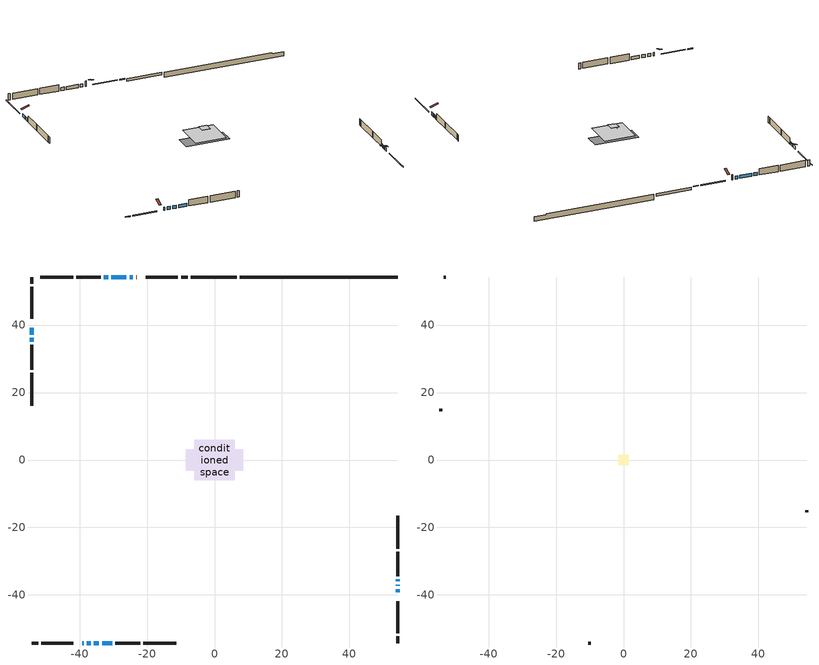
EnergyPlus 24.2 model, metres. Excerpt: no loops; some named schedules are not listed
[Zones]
conditioned space
 floor adiabatic (Floor2 construction): -2.4,-2.4 -2.4,2.4 2.4,2.4 2.4,-2.4 z0.35
 floor adiabatic (AdiabaticFloorConstruction): -5.96,-5.96 -5.96,5.96 5.96,5.96 5.96,-5.96 z0.35
 floor foundation (Slab1 construction): -8.5,-3.17 -8.5,3.17 8.5,3.17 8.5,-3.17 z-1.83
 floor foundation (Slab2 construction): -2.4,-2.4 -2.4,2.4 2.4,2.4 2.4,-2.4 z-0.65
 wall outside (RimJoist1 construction): -7.92,54.25 -9.9,54.25 / -54.25,-54.25 -52.28,-54.25 / -54.25,54.25 -54.25,52.28 / 54.25,-54.25 54.25,-52.28 z0.35:0.65
 wall outside (RimJoist2 construction): -10.83,54.25 -20.32,54.25 / -51.35,-54.25 -41.86,-54.25 / -54.25,51.35 -54.25,41.86 / 54.25,-51.35 54.25,-41.86 z0.35:0.65
 wall outside (AdiabaticWallConstruction 1): -22.98,54.25 -23.27,54.25 z0.35:2.38
 wall outside (AdiabaticWallConstruction): 54.25,-39.19 54.25,-38.26 / -24.19,54.25 -25.19,54.25 / -54.25,39.19 -54.25,37.18 / -39.19,-54.25 -38.79,-54.25 / -54.25,36.25 -54.25,35.03 / -37.86,-54.25 -36.67,-54.25 / -35.74,-54.25 -34.26,-54.25 / -33.33,-54.25 -30.28,-54.25 / 54.25,-37.33 54.25,-36.93 / 54.25,-36.01 54.25,-35.41 / -26.11,54.25 -30.63,54.25 / -31.55,54.25 -32.78,54.25 z0.35:1.57
 wall outside (Wall1 construction): -33.7,54.25 -41.01,54.25 / -29.35,-54.25 -22.04,-54.25 / -54.25,34.1 -54.25,26.79 / 54.25,-34.48 54.25,-27.17 z0.35:2.79
 wall outside (Wall2 construction): -41.94,54.25 -51.71,54.25 / -21.11,-54.25 -11.34,-54.25 / -54.25,25.86 -54.25,16.1 / 54.25,-26.24 54.25,-16.47 z0.35:2.79
 wall foundation (FoundationWall1 construction): 7.56,54.25,-1.83 7.56,54.25,0.3 49.58,54.25,0.3 49.58,54.25,-0.12 54.25,54.25,-0.12 54.25,54.25,-1.83
 wall foundation (FoundationWall2 construction): 6.63,54.25 -7,54.25 z-0.65:0.35
 window (WindowConstruction 9): 54.25,-39.19 54.25,-38.26 z0.35:1.57
 window (WindowConstruction 7): -24.19,54.25 -25.18,54.25 z0.35:1.57
 window (WindowConstruction 8): -54.25,39.19 -54.25,37.18 z0.35:1.57
 window (WindowConstruction 10): -39.19,-54.25 -38.79,-54.25 z0.35:1.57
 window (WindowConstruction 11): -54.25,36.25 -54.25,35.03 z0.35:1.57
 window (WindowConstruction): -37.86,-54.25 -36.67,-54.25 z0.35:1.57
 window (WindowConstruction 1): -35.74,-54.25 -34.26,-54.25 z0.35:1.57
 window (WindowConstruction 2): -33.33,-54.25 -30.28,-54.25 z0.35:1.57
 window (WindowConstruction 3): 54.25,-37.33 54.25,-36.94 z0.35:1.57
 window (WindowConstruction 4): 54.25,-36.01 54.25,-35.41 z0.35:1.57
 window (WindowConstruction 5): -26.11,54.25 -30.63,54.25 z0.35:1.57
 window (WindowConstruction 6): -31.55,54.25 -32.77,54.25 z0.35:1.57
 door (Door): -22.99,54.25 -23.26,54.25 z0.35:2.38
 ceiling adiabatic (AdiabaticFloorConstruction): 5.96,-5.96 5.96,5.96 -5.96,5.96 -5.96,-5.96 z0.35
attic - vented
 floor to conditioned space (Floor1 construction Reversed): -1.58,-1.58 -1.58,1.58 1.58,1.58 1.58,-1.58 z2.79
 wall outside (Wall3 construction): -52.64,54.25 -53.32,54.25 / -10.41,-54.25 -9.73,-54.25 / -54.25,15.17 -54.25,14.48 / 54.25,-15.54 54.25,-14.86 z0.35:2.79
 roof outside (Roof1 construction): -22.06,54.25,2.79 -22.06,51.17,3.82 -21.25,51.17,3.82 -21.25,54.25,2.79; -40.12,-54.25,2.79 -40.12,-51.17,3.82 -40.93,-51.17,3.82 -40.93,-54.25,2.79; -54.25,40.12,2.79 -51.17,40.12,3.82 -51.17,40.93,3.82 -54.25,40.93,2.79; 54.25,-40.12,2.79 51.17,-40.12,3.82 51.17,-40.93,3.82 54.25,-40.93,2.79
[Building]
Building 1: Terrain=Suburbs
[Site:Location]
Ottawa Intl AP_ON: Latitude {deg}=45.32; Longitude {deg}=-75.67; Time Zone {hr}=-5; Elevation {m}=115; Keep Site Location Information=Yes
[Site:GroundTemperature:Shallow]
1.18808, -1.19398, -1.38475, -0.254337, 4.28362, 8.80044, 12.7163, 15.1969, 15.4076, 13.3901, 9.57408, 5.19582
[Site:WaterMainsTemperature]
Calculation Method=Schedule; Temperature Schedule=mains temperature schedule
[Material] Roughness=Rough; Thermal Absorptance=0.9
Name | Thickness {m} | Conductivity {W/m-K} | Density {kg/m3} | Specific Heat {J/kg-K} | Solar Absorptance | Visible Absorptance
asphalt or fiberglass shingles | 0.00635 | 0.162714 | 1121.4 | 1465.45 | 0.4 | 0.4
ceiling loosefill ins | 0.169333 | 0.0480833 | 16.02 | 1046.75 | 0.7 | 0.7
ceiling stud and cavity | 0.1397 | 0.100173 | 65.682 | 1177.47 | 0.7 | 0.7
concrete 4.0 in. | 0.1016 | 1.803125 | 2242.8 | 837.4 | 0.7 | 0.7
concrete 8.0 in. | 0.2032 | 1.803125 | 2242.8 | 837.4 | 0.7 | 0.7
door material | 0.04445 | 0.327969 | 512.64 | 1214.23 | 0.7 | 0.7
exterior vertical ins | 0.0373077 | 0.029427 | 32.04 | 1214.23 | 0.7 | 0.7
floor covering | 0.0127 | 9.015625 | 54.468 | 1339.84 | 0.6 | 0.6
floor covering 1 | 0.0127 | 0.0433444 | 54.468 | 1339.84 | 0.6 | 0.6
floor rigid ins; wall rigid ins 1 | 0.512978 | 0.029427 | 32.04 | 1214.23 | 0.7 | 0.7
floor stud and cavity | 0.0889 | 0.360111 | 50.32683 | 1063.81 | 0.7 | 0.7
floor stud and cavity 1 | 0.1397 | 1.75129 | 37.0049 | 1207.88 | 0.7 | 0.7
furniture material conditioned space 1 | 0.1524 | 0.115458 | 640.8 | 1214.23 | 0.6 | 0.6
gypsum board | 0.0127 | 0.160291 | 801 | 837.4 | 0.6 | 0.6
gypsum board 1 | 0.0127 | 0.160291 | 801 | 837.4 | 0.7 | 0.7
osb sheathing 0.5 in. | 0.0127 | 0.115458 | 512.64 | 1214.23 | 0.7 | 0.7
osb sheathing 0.75 in. | 0.01905 | 0.115458 | 512.64 | 1214.23 | 0.7 | 0.7
osb sheathing 2.0 in. | 0.0508 | 0.115458 | 512.64 | 1214.23 | 0.7 | 0.7
rim joist rigid ins | 0.103632 | 0.029427 | 32.04 | 1214.23 | 0.7 | 0.7
rim joist stud and cavity | 0.0508 | 0.0373908 | 125.044 | 1163.47 | 0.6 | 0.6
rim joist stud and cavity 1 | 0.0508 | 0.0367713 | 125.044 | 1163.47 | 0.6 | 0.6
wall rigid ins | 0.051816 | 0.029427 | 32.04 | 1214.23 | 0.7 | 0.7
wall stud and cavity | 0.1397 | 0.475104 | 139.0536 | 1170.24 | 0.7 | 0.7
wall stud and cavity 1 | 0.1397 | 0.755669 | 139.0536 | 1170.24 | 0.7 | 0.7
wall stud and cavity 2 | 0.0889 | 6.9971 | 50.32683 | 1063.81 | 0.6 | 0.6
wall stud and cavity 3 | 0.0889 | 0.380278 | 52.3479 | 1209.89 | 0.7 | 0.7
wall stud and cavity 4 | 0.0889 | 0.391764 | 83.0341 | 1211.67 | 0.7 | 0.7
wood siding | 0.0254 | 0.102417 | 544.68 | 1172.36 | 0.4 | 0.4
wood siding 1 | 0.00254 | 0.102417 | 544.68 | 1172.36 | 0.4 | 0.4
wood siding 2; wood siding 3; wood siding 4 | 0.0254 | 0.102417 | 544.68 | 1172.36 | 0.7 | 0.7
[WindowMaterial:SimpleGlazingSystem]
Name | U-Factor {W/m2-K} | Solar Heat Gain Coefficient
WindowMaterial | 2.01796 | 0.55
WindowMaterial 1 | 1.96005 | 0.57
WindowMaterial 10 | 3.17457 | 0.58
WindowMaterial 11 | 2.27574 | 0.49
WindowMaterial 2 | 2.07928 | 0.5
WindowMaterial 3 | 2.23543 | 0.4
WindowMaterial 4 | 2.14174 | 0.52
WindowMaterial 5 | 1.84365 | 0.6
WindowMaterial 6 | 2.13095 | 0.52
WindowMaterial 7 | 2.02023 | 0.55
WindowMaterial 8 | 2.02761 | 0.55
WindowMaterial 9 | 5.03979 | 0.6
[Construction]
AdiabaticFloorConstruction: floor stud and cavity 1, floor rigid ins, osb sheathing 0.75 in., floor covering 1
AdiabaticWallConstruction: wood siding 3, wall rigid ins 1, wall stud and cavity 3, gypsum board
AdiabaticWallConstruction 1: wood siding 4, wall rigid ins 1, wall stud and cavity 3, gypsum board
Door: door material
Floor1 construction Reversed: gypsum board, ceiling stud and cavity, ceiling loosefill ins
Floor2 construction: floor stud and cavity, floor covering
FoundationWall1 construction: concrete 8.0 in.
FoundationWall2 construction: concrete 8.0 in., gypsum board 1
furniture construction conditioned space 1: furniture material conditioned space 1
PartitionWallConstruction: gypsum board, wall stud and cavity 4, gypsum board
RimJoist1 construction: wood siding 2, rim joist rigid ins, osb sheathing 2.0 in., rim joist stud and cavity
RimJoist2 construction: wood siding 2, rim joist rigid ins, osb sheathing 2.0 in., rim joist stud and cavity 1
Roof1 construction: asphalt or fiberglass shingles
Slab1 construction; Slab2 construction: concrete 4.0 in.
Wall1 construction: wood siding, wall rigid ins, osb sheathing 0.5 in., wall stud and cavity, gypsum board
Wall2 construction: wood siding, wall rigid ins, osb sheathing 0.5 in., wall stud and cavity 1, gypsum board
Wall3 construction: wood siding 1, wall stud and cavity 2
WindowConstruction: WindowMaterial
WindowConstruction 1: WindowMaterial 1
WindowConstruction 10: WindowMaterial 10
WindowConstruction 11: WindowMaterial 11
WindowConstruction 2: WindowMaterial 2
WindowConstruction 3: WindowMaterial 3
WindowConstruction 4: WindowMaterial 4
WindowConstruction 5: WindowMaterial 5
WindowConstruction 6: WindowMaterial 6
WindowConstruction 7: WindowMaterial 7
WindowConstruction 8: WindowMaterial 8
WindowConstruction 9: WindowMaterial 9
[Zone] Multiplier=1; Part of Total Floor Area=Yes
Name | Volume {m3}
attic - vented | 1.66667
conditioned space | 631.2
[Space]
Name | Zone | Volume {m3}
attic - vented 1 | attic - vented | 1.66667
conditioned space 1 | conditioned space | 631.2
[ZoneInfiltration:EffectiveLeakageArea]
infil attic - vented 1: Zone or Space=attic - vented 1; Schedule=Always On Discrete; Effective Air Leakage Area {cm2}=421.053; Stack Coefficient=0.000240956; Wind Coefficient=1.04879e-05
[ZoneMixing]
whole house fan mix: Zone or Space=attic - vented; Schedule=Always On Continuous; Design Flow Rate Calculation Method=Flow/Zone; Design Flow Rate {m3/s}=0; Source Zone or Space=conditioned space
[SurfaceProperty:ExposedFoundationPerimeter] Exposed Perimeter Calculation Method=TotalExposedPerimeter
Name | Total Exposed Perimeter {m}
Slab1 | 46.695
Slab2 | 13.625
[InternalMass] Zone or ZoneList=conditioned space; Space or SpaceList=conditioned space 1
Name | Construction | Surface Area {m2}
furniture mass conditioned space 1 | furniture construction conditioned space 1 | 118.423
partition wall mass | PartitionWallConstruction | 272.989
[Lights]
interior lighting: Zone or ZoneList or Space or SpaceList=conditioned space 1; Schedule=interior lighting schedule; Design Level Calculation Method=LightingLevel; Lighting Level {W}=343.2; Return Air Fraction=0; Fraction Radiant=0.6; Fraction Visible=0.2; Fraction Replaceable=1
[People]
occupants: Zone or ZoneList or Space or SpaceList=conditioned space 1; Number of People Schedule=occupants schedule; Number of People Calculation Method=People; Number of People=3; Fraction Radiant=0.314171; Sensible Heat Fraction=0.56303; Activity Level Schedule=occupants activity schedule; Carbon Dioxide Generation Rate {m3/s-W}=0; Enable ASHRAE 55 Comfort Warnings=No; Mean Radiant Temperature Calculation Type=EnclosureAveraged
[ElectricEquipment] Zone or ZoneList or Space or SpaceList=conditioned space 1; Design Level Calculation Method=EquipmentLevel
Name | Schedule | Design Level {W} | Fraction Latent | Fraction Radiant | Fraction Lost
clothes dryer | clothes dryer schedule | 140.772 | 0.015 | 0.081 | 0.85
clothes washer | clothes washer schedule | 32.1985 | 0.03 | 0.162 | 0.7
cooking range | cooking range schedule | 215.147 | 0.08 | 0.432 | 0.2
dishwasher | dishwasher schedule | 66.8632 | 0.3 | 0.18 | 0.4
fridge | fridge schedule | 72.9452 | 0 | 0.6 | 0
mech vent bath fan 0 | mech vent bath fan 0 schedule | 25.1 | 0 | 0 | 1
mech vent bath fan 1 | mech vent bath fan 1 schedule | 25.1 | 0 | 0 | 1
mech vent house fan | mech vent house fan schedule | 0 | 0 | 0 | 1
mech vent house fan cfis | mech vent house fan cfis schedule | 0 | 0 | 0 | 0
mech vent range fan 0 | mech vent range fan 0 schedule | 57 | 0 | 0 | 1
misc plug loads | misc plug loads schedule | 494.7 | 0.045 | 0.513 | 0.1
whole house fan | Always On Discrete | 0 | 0 | 0 | 1
[OtherEquipment] Zone or ZoneList or Space or SpaceList=conditioned space 1; Design Level Calculation Method=EquipmentLevel
Name | Fuel Type | Schedule | Design Level {W} | Fraction Latent | Fraction Radiant | Fraction Lost
clothes dryer 1 | Electricity | clothes dryer schedule | 0 | 0.015 | 0.081 | 0.85
cooking range 1 | Electricity | cooking range schedule | 0 | 0.08 | 0.432 | 0.2
general water use latent | None | general water use schedule | 62.594 | 1 | 0 | 0
general water use sensible | None | general water use schedule | -61.6891 | 0 | 0.6 | 0
mech vent house fan latent load | None | Always On Discrete | 0 | 1 | 0 | 0
mech vent house fan sensible load | None | Always On Discrete | 0 | 0 | 0 | 0
water heater energy adjustment1 | NaturalGas | Always On Discrete | 0.01 | 0 | 0 | 1
[ZoneInfiltration:DesignFlowRate] Zone or ZoneList or Space or SpaceList=conditioned space 1; Schedule=Always On Discrete; Design Flow Rate Calculation Method=Flow/Zone; Design Flow Rate {m3/s}=0
infil flow; natural vent flow; whole house fan flow
[AvailabilityManager:Scheduled]
central ac and furnace airloop Availability Manager: Schedule=Always On Discrete
[Foundation:Kiva] Initial Indoor Air Temperature {C}=18; Wall Depth Below Slab {m}=0.2032
Name | Wall Height Above Grade {m} | Custom Block Material Name 1 | Custom Block Depth 1 {m} | Custom Block X Position 1 {m} | Custom Block Z Position 1 {m}
Foundation Kiva 1 | 0.300015
Foundation Kiva 2 | 0.350002 | exterior vertical ins | 0.999988 | 0.2159 | 0
[Foundation:Kiva:Settings]
Soil Conductivity {W/m-K}=0.849921; Soil Density {kg/m3}=1842.3; Soil Specific Heat {J/kg-K}=418.7; Ground Solar Absorptivity=0.9; Ground Thermal Absorptivity=0.9; Ground Surface Roughness {m}=0.03; Far-Field Width {m}=40; Deep-Ground Boundary Condition=ZeroFlux; Deep-Ground Depth {m}=40; Minimum Cell Dimension {m}=0.2; Maximum Cell Growth Coefficient=3; Simulation Timestep=Timestep
[Exterior:Lights]
exterior lighting: Schedule=exterior lighting schedule; Design Level {W}=75.6
[EnergyManagementSystem:GlobalVariable]
central_ac_and_furnace_airloop_Fan_RTF
infil_program_Qfan
infil_program_Qinf
natural_vent_program_Qnv
natural_vent_program_Qwhf
[EnergyManagementSystem:Sensor]
Name | Output:Variable or Output:Meter Index Key | Output:Variable or Output:Meter
airflow_gain | infil flow | Infiltration Sensible Heat Gain Energy
airflow_gain_1 | natural vent flow | Infiltration Sensible Heat Gain Energy
airflow_gain_2 | whole house fan flow | Infiltration Sensible Heat Gain Energy
airflow_loss | infil flow | Infiltration Sensible Heat Loss Energy
airflow_loss_1 | natural vent flow | Infiltration Sensible Heat Loss Energy
airflow_loss_2 | whole house fan flow | Infiltration Sensible Heat Loss Energy
clg_load_cond |  | Cooling:EnergyTransfer:Zone:CONDITIONED SPACE
clg_sp_s; clg_sp_s_1 | cooling setpoint | Schedule Value
clothes_dryer_exhaust_0_sch_s | clothes dryer exhaust 0 schedule | Schedule Value
cool_season | cooling season schedule | Schedule Value
htg_load_cond |  | Heating:EnergyTransfer:Zone:CONDITIONED SPACE
htg_sp_s; htg_sp_s_1 | heating setpoint | Schedule Value
ig_ee_conv | clothes dryer | Electric Equipment Convective Heating Energy
ig_ee_conv_2 | cooking range | Electric Equipment Convective Heating Energy
ig_ee_conv_4 | fridge | Electric Equipment Convective Heating Energy
ig_ee_conv_5 | misc plug loads | Electric Equipment Convective Heating Energy
ig_ee_conv_6 | whole house fan | Electric Equipment Convective Heating Energy
ig_ee_rad | clothes dryer | Electric Equipment Radiant Heating Energy
ig_ee_rad_2 | cooking range | Electric Equipment Radiant Heating Energy
ig_ee_rad_4 | fridge | Electric Equipment Radiant Heating Energy
ig_ee_rad_5 | misc plug loads | Electric Equipment Radiant Heating Energy
ig_ee_rad_6 | whole house fan | Electric Equipment Radiant Heating Energy
ig_lgt_conv | interior lighting | Lights Convective Heating Energy
ig_lgt_rad | interior lighting | Lights Radiant Heating Energy
ig_lgt_vis | interior lighting | Lights Visible Radiation Heating Energy
ig_oe_conv | clothes dryer 1 | Other Equipment Convective Heating Energy
ig_oe_conv_1 | cooking range 1 | Other Equipment Convective Heating Energy
ig_oe_conv_2 | general water use latent | Other Equipment Convective Heating Energy
ig_oe_conv_3 | general water use sensible | Other Equipment Convective Heating Energy
ig_oe_conv_4 | water heater energy adjustment1 | Other Equipment Convective Heating Energy
ig_oe_rad | clothes dryer 1 | Other Equipment Radiant Heating Energy
ig_oe_rad_1 | cooking range 1 | Other Equipment Radiant Heating Energy
ig_oe_rad_2 | general water use latent | Other Equipment Radiant Heating Energy
ig_oe_rad_3 | general water use sensible | Other Equipment Radiant Heating Energy
ig_oe_rad_4 | water heater energy adjustment1 | Other Equipment Radiant Heating Energy
ig_ppl_conv | occupants | People Convective Heating Energy
ig_ppl_rad | occupants | People Radiant Heating Energy
im_conv | furniture mass conditioned space 1 | Surface Inside Face Convection Heat Gain Energy
im_conv_1 | partition wall mass | Surface Inside Face Convection Heat Gain Energy
im_ig | furniture mass conditioned space 1 | Surface Inside Face Internal Gains Radiation Heat Gain Energy
im_ig_1 | partition wall mass | Surface Inside Face Internal Gains Radiation Heat Gain Energy
im_lgt | furniture mass conditioned space 1 | Surface Inside Face Lights Radiation Heat Gain Energy
im_lgt_1 | partition wall mass | Surface Inside Face Lights Radiation Heat Gain Energy
im_sol | furniture mass conditioned space 1 | Surface Inside Face Solar Radiation Heat Gain Energy
im_sol_1 | partition wall mass | Surface Inside Face Solar Radiation Heat Gain Energy
im_surf | furniture mass conditioned space 1 | Surface Inside Face Net Surface Thermal Radiation Heat Gain Energy
im_surf_1 | partition wall mass | Surface Inside Face Net Surface Thermal Radiation Heat Gain Energy
mech_vent_bath_fan_0_sch_s | mech vent bath fan 0 schedule | Schedule Value
mech_vent_bath_fan_1_sch_s | mech vent bath fan 1 schedule | Schedule Value
mech_vent_range_fan_0_sch_s | mech vent range fan 0 schedule | Schedule Value
mv_conv | mech vent bath fan 0 | Electric Equipment Convective Heating Energy
mv_conv_1 | mech vent bath fan 1 | Electric Equipment Convective Heating Energy
mv_conv_2 | mech vent house fan | Electric Equipment Convective Heating Energy
mv_conv_3 | mech vent house fan cfis | Electric Equipment Convective Heating Energy
mv_conv_4 | mech vent range fan 0 | Electric Equipment Convective Heating Energy
mv_conv_5 | mech vent house fan latent load | Other Equipment Convective Heating Energy
mv_conv_6 | mech vent house fan sensible load | Other Equipment Convective Heating Energy
mv_rad | mech vent bath fan 0 | Electric Equipment Radiant Heating Energy
mv_rad_1 | mech vent bath fan 1 | Electric Equipment Radiant Heating Energy
mv_rad_2 | mech vent house fan | Electric Equipment Radiant Heating Energy
mv_rad_3 | mech vent house fan cfis | Electric Equipment Radiant Heating Energy
mv_rad_4 | mech vent range fan 0 | Electric Equipment Radiant Heating Energy
mv_rad_5 | mech vent house fan latent load | Other Equipment Radiant Heating Energy
mv_rad_6 | mech vent house fan sensible load | Other Equipment Radiant Heating Energy
natural_vent_s | natural vent schedule | Schedule Value
out_pb_s |  | Site Outdoor Air Barometric Pressure
out_wt_s |  | Site Outdoor Air Humidity Ratio
site_vw_s |  | Site Wind Speed
ss_back_out | Window1 | Surface Window Shortwave from Zone Back Out Window Heat Transfer Rate
ss_back_out_1 | Window11 | Surface Window Shortwave from Zone Back Out Window Heat Transfer Rate
ss_back_out_10 | Window8 | Surface Window Shortwave from Zone Back Out Window Heat Transfer Rate
ss_back_out_11 | Window9 | Surface Window Shortwave from Zone Back Out Window Heat Transfer Rate
ss_back_out_2 | Window12 | Surface Window Shortwave from Zone Back Out Window Heat Transfer Rate
ss_back_out_3 | Window14 | Surface Window Shortwave from Zone Back Out Window Heat Transfer Rate
ss_back_out_4 | Window15 | Surface Window Shortwave from Zone Back Out Window Heat Transfer Rate
ss_back_out_5 | Window3 | Surface Window Shortwave from Zone Back Out Window Heat Transfer Rate
ss_back_out_6 | Window4 | Surface Window Shortwave from Zone Back Out Window Heat Transfer Rate
ss_back_out_7 | Window5 | Surface Window Shortwave from Zone Back Out Window Heat Transfer Rate
ss_back_out_8 | Window6 | Surface Window Shortwave from Zone Back Out Window Heat Transfer Rate
ss_back_out_9 | Window7 | Surface Window Shortwave from Zone Back Out Window Heat Transfer Rate
ss_conv | Door1 | Surface Inside Face Convection Heat Gain Energy
ss_conv_1 | Window1 | Surface Inside Face Convection Heat Gain Energy
ss_conv_10 | Window7 | Surface Inside Face Convection Heat Gain Energy
ss_conv_11 | Window8 | Surface Inside Face Convection Heat Gain Energy
ss_conv_12 | Window9 | Surface Inside Face Convection Heat Gain Energy
ss_conv_2 | Window11 | Surface Inside Face Convection Heat Gain Energy
ss_conv_3 | Window12 | Surface Inside Face Convection Heat Gain Energy
ss_conv_4 | Window14 | Surface Inside Face Convection Heat Gain Energy
ss_conv_5 | Window15 | Surface Inside Face Convection Heat Gain Energy
ss_conv_6 | Window3 | Surface Inside Face Convection Heat Gain Energy
ss_conv_7 | Window4 | Surface Inside Face Convection Heat Gain Energy
ss_conv_8 | Window5 | Surface Inside Face Convection Heat Gain Energy
ss_conv_9 | Window6 | Surface Inside Face Convection Heat Gain Energy
ss_ig | Door1 | Surface Inside Face Internal Gains Radiation Heat Gain Energy
ss_ig_1 | Window1 | Surface Inside Face Internal Gains Radiation Heat Gain Energy
ss_ig_10 | Window7 | Surface Inside Face Internal Gains Radiation Heat Gain Energy
ss_ig_11 | Window8 | Surface Inside Face Internal Gains Radiation Heat Gain Energy
ss_ig_12 | Window9 | Surface Inside Face Internal Gains Radiation Heat Gain Energy
ss_ig_2 | Window11 | Surface Inside Face Internal Gains Radiation Heat Gain Energy
ss_ig_3 | Window12 | Surface Inside Face Internal Gains Radiation Heat Gain Energy
ss_ig_4 | Window14 | Surface Inside Face Internal Gains Radiation Heat Gain Energy
ss_ig_5 | Window15 | Surface Inside Face Internal Gains Radiation Heat Gain Energy
ss_ig_6 | Window3 | Surface Inside Face Internal Gains Radiation Heat Gain Energy
ss_ig_7 | Window4 | Surface Inside Face Internal Gains Radiation Heat Gain Energy
ss_ig_8 | Window5 | Surface Inside Face Internal Gains Radiation Heat Gain Energy
ss_ig_9 | Window6 | Surface Inside Face Internal Gains Radiation Heat Gain Energy
ss_lgt | Door1 | Surface Inside Face Lights Radiation Heat Gain Energy
ss_sol | Door1 | Surface Inside Face Solar Radiation Heat Gain Energy
ss_surf | Door1 | Surface Inside Face Net Surface Thermal Radiation Heat Gain Energy
ss_surf_1 | Window1 | Surface Inside Face Net Surface Thermal Radiation Heat Gain Energy
ss_surf_10 | Window7 | Surface Inside Face Net Surface Thermal Radiation Heat Gain Energy
ss_surf_11 | Window8 | Surface Inside Face Net Surface Thermal Radiation Heat Gain Energy
ss_surf_12 | Window9 | Surface Inside Face Net Surface Thermal Radiation Heat Gain Energy
ss_surf_2 | Window11 | Surface Inside Face Net Surface Thermal Radiation Heat Gain Energy
ss_surf_3 | Window12 | Surface Inside Face Net Surface Thermal Radiation Heat Gain Energy
ss_surf_4 | Window14 | Surface Inside Face Net Surface Thermal Radiation Heat Gain Energy
ss_surf_5 | Window15 | Surface Inside Face Net Surface Thermal Radiation Heat Gain Energy
ss_surf_6 | Window3 | Surface Inside Face Net Surface Thermal Radiation Heat Gain Energy
ss_surf_7 | Window4 | Surface Inside Face Net Surface Thermal Radiation Heat Gain Energy
ss_surf_8 | Window5 | Surface Inside Face Net Surface Thermal Radiation Heat Gain Energy
ss_surf_9 | Window6 | Surface Inside Face Net Surface Thermal Radiation Heat Gain Energy
ss_trans_in | Window1 | Surface Window Transmitted Solar Radiation Rate
ss_trans_in_1 | Window11 | Surface Window Transmitted Solar Radiation Rate
ss_trans_in_10 | Window8 | Surface Window Transmitted Solar Radiation Rate
ss_trans_in_11 | Window9 | Surface Window Transmitted Solar Radiation Rate
ss_trans_in_2 | Window12 | Surface Window Transmitted Solar Radiation Rate
ss_trans_in_3 | Window14 | Surface Window Transmitted Solar Radiation Rate
ss_trans_in_4 | Window15 | Surface Window Transmitted Solar Radiation Rate
ss_trans_in_5 | Window3 | Surface Window Transmitted Solar Radiation Rate
ss_trans_in_6 | Window4 | Surface Window Transmitted Solar Radiation Rate
ss_trans_in_7 | Window5 | Surface Window Transmitted Solar Radiation Rate
ss_trans_in_8 | Window6 | Surface Window Transmitted Solar Radiation Rate
ss_trans_in_9 | Window7 | Surface Window Transmitted Solar Radiation Rate
ss_trans_out | Window1 | Surface Inside Face Initial Transmitted Diffuse Transmitted Out Window Solar Radiation Rate
ss_trans_out_1 | Window11 | Surface Inside Face Initial Transmitted Diffuse Transmitted Out Window Solar Radiation Rate
ss_trans_out_10 | Window8 | Surface Inside Face Initial Transmitted Diffuse Transmitted Out Window Solar Radiation Rate
ss_trans_out_11 | Window9 | Surface Inside Face Initial Transmitted Diffuse Transmitted Out Window Solar Radiation Rate
ss_trans_out_2 | Window12 | Surface Inside Face Initial Transmitted Diffuse Transmitted Out Window Solar Radiation Rate
ss_trans_out_3 | Window14 | Surface Inside Face Initial Transmitted Diffuse Transmitted Out Window Solar Radiation Rate
ss_trans_out_4 | Window15 | Surface Inside Face Initial Transmitted Diffuse Transmitted Out Window Solar Radiation Rate
ss_trans_out_5 | Window3 | Surface Inside Face Initial Transmitted Diffuse Transmitted Out Window Solar Radiation Rate
ss_trans_out_6 | Window4 | Surface Inside Face Initial Transmitted Diffuse Transmitted Out Window Solar Radiation Rate
